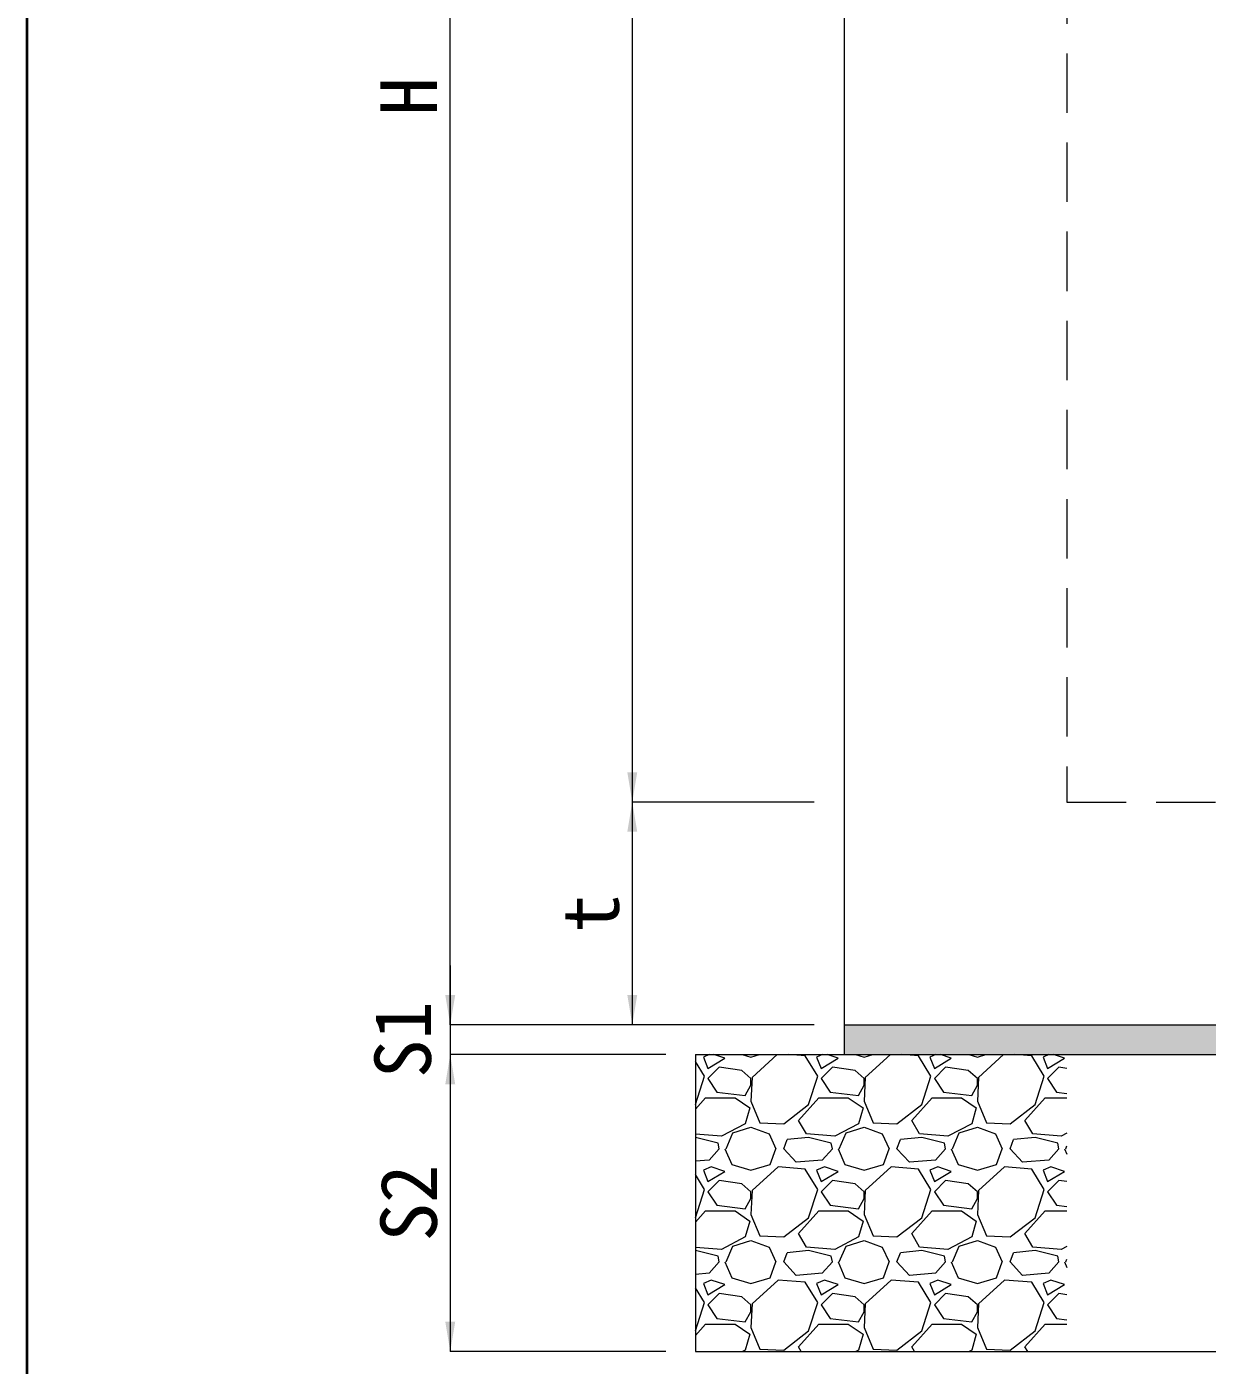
# Model space of a CAD drawing. Units: millimetres at full size; details may follow other scales. Extents: x 77366 to 106166, y -28085 to 6898.
# Drawn here: x 77766 to 78560, y -18008 to -17107 of the extents above; entities that cross this region are included whole.
import ezdxf
from ezdxf.enums import TextEntityAlignment as Align

# ---------------------------------------------------------------- set-up
doc = ezdxf.new("R2010")
doc.units = ezdxf.units.MM
doc.header["$LTSCALE"] = 50
doc.linetypes.add('USER2', pattern=[1.2, 0.8, -0.4])
doc.layers.add('モルタル', color=7, linetype='Continuous')
for name, color, linetype, lineweight in [('図枠', 7, 'Continuous', 5), ('基礎', 7, 'Continuous', 5), ('寸法線', 7, 'Continuous', 13), ('本体', 2, 'Continuous', 20)]:
    doc.layers.add(name, color=color, linetype=linetype, lineweight=lineweight)
doc.styles.add('ＭＳ ゴシック', font='')
doc.styles.get('ＭＳ ゴシック').set_extended_font_data('MS Gothic')

# ---------------------------------------------------------------- blocks, each defined once
blk = doc.blocks.new('filled_arrow')
at = {"color": 0, "linetype": 'Continuous', "lineweight": -2}
blk.add_solid([(7.5, 1.25), (0, 0), (7.5, -1.25)], dxfattribs=at)

msp = doc.modelspace()

# ---------------------------------------------------------------- hatches: boundary and pattern name
at = {"layer": 'モルタル'}
msp.add_hatch(color=256, dxfattribs=at).paths.add_polyline_path([(79315.8, -17799.22), (79315.8, -17779.22), (78315.8, -17779.22), (78315.8, -17799.22)])

# ---------------------------------------------------------------- linework, layer by layer
at = {"layer": '図枠', "lineweight": 40}
msp.add_line((77765.8, -15405.36), (77765.8, -20945.36), dxfattribs=at)
at = {"layer": '基礎', "color": 3, "lineweight": 20}
for p, q in [((78215.8, -17799.22), (79415.8, -17799.22)), ((78215.8, -17799.22), (78215.8, -17999.22)), ((78215.8, -17999.22), (79415.8, -17999.22))]:
    msp.add_line(p, q, dxfattribs=at)
at = {"layer": '基礎'}
for p, q in [((78221.91, -17813.88), (78215.8, -17803.88)), ((78225.11, -17799.22), (78221.15, -17800.92)), ((78221.15, -17800.92), (78224.19, -17808.54)), ((78224.19, -17808.54), (78235.62, -17801.69)), ((78235.62, -17801.69), (78228.24, -17799.22)), ((78247.37, -17799.22), (78253.15, -17800.92)), ((78253.15, -17800.92), (78258.93, -17799.22)), ((78270.8, -17799.22), (78253.91, -17814.64)), ((78289.73, -17800.16), (78278.47, -17799.22)), ((78298.11, -17813.88), (78289.73, -17800.16)), ((78301.31, -17799.22), (78297.35, -17800.92)), ((78297.35, -17800.92), (78300.39, -17808.54)), ((78300.39, -17808.54), (78311.82, -17801.69)), ((78311.82, -17801.69), (78304.44, -17799.22)), ((78323.57, -17799.22), (78329.35, -17800.92)), ((78329.35, -17800.92), (78335.13, -17799.22)), ((78347, -17799.22), (78330.11, -17814.64)), ((78365.93, -17800.16), (78354.67, -17799.22)), ((78374.31, -17813.88), (78365.93, -17800.16)), ((78377.51, -17799.22), (78373.55, -17800.92)), ((78373.55, -17800.92), (78376.59, -17808.54)), ((78376.59, -17808.54), (78388.02, -17801.69)), ((78388.02, -17801.69), (78380.64, -17799.22)), ((78399.77, -17799.22), (78405.55, -17800.92)), ((78405.55, -17800.92), (78411.33, -17799.22)), ((78423.2, -17799.22), (78406.31, -17814.64)), ((78442.13, -17800.16), (78430.87, -17799.22)), ((78450.51, -17813.88), (78442.13, -17800.16)), ((78453.71, -17799.22), (78449.75, -17800.92)), ((78449.75, -17800.92), (78452.79, -17808.54)), ((78452.79, -17808.54), (78464.22, -17801.69)), ((78464.22, -17801.69), (78456.84, -17799.22)), ((78215.81, -17832.93), (78221.91, -17813.88)), ((78231.81, -17807.78), (78224.19, -17815.4)), ((78224.19, -17815.4), (78230.29, -17824.55)), ((78247.05, -17810.07), (78231.81, -17807.78)), ((78253.15, -17815.4), (78247.05, -17810.07)), ((78253.91, -17814.64), (78253.15, -17830.64)), ((78253.15, -17819.97), (78253.15, -17815.4)), ((78292.01, -17832.93), (78298.11, -17813.88)), ((78308.01, -17807.78), (78300.39, -17815.4)), ((78300.39, -17815.4), (78306.49, -17824.55)), ((78323.25, -17810.07), (78308.01, -17807.78)), ((78329.35, -17815.4), (78323.25, -17810.07)), ((78330.11, -17814.64), (78329.35, -17830.64)), ((78329.35, -17819.97), (78329.35, -17815.4)), ((78368.21, -17832.93), (78374.31, -17813.88)), ((78384.21, -17807.78), (78376.59, -17815.4)), ((78376.59, -17815.4), (78382.69, -17824.55)), ((78399.45, -17810.07), (78384.21, -17807.78)), ((78405.55, -17815.4), (78399.45, -17810.07)), ((78406.31, -17814.64), (78405.55, -17830.64)), ((78405.55, -17819.97), (78405.55, -17815.4)), ((78444.41, -17832.93), (78450.51, -17813.88)), ((78460.41, -17807.78), (78452.79, -17815.4)), ((78452.79, -17815.4), (78458.89, -17824.55)), ((78465.8, -17808.59), (78460.41, -17807.78)), ((78249.34, -17826.83), (78253.15, -17819.97)), ((78325.54, -17826.83), (78329.35, -17819.97)), ((78401.74, -17826.83), (78405.55, -17819.97)), ((78215.8, -17835.99), (78222.67, -17828.36)), ((78215.8, -17832.94), (78215.81, -17832.93)), ((78222.67, -17828.36), (78242.48, -17828.36)), ((78230.29, -17824.55), (78249.34, -17826.83)), ((78242.48, -17828.36), (78252.39, -17835.21)), ((78253.15, -17830.64), (78259.25, -17845.12)), ((78275.25, -17845.88), (78292.01, -17832.93)), ((78285.15, -17843.6), (78298.87, -17828.36)), ((78298.87, -17828.36), (78318.68, -17828.36)), ((78306.49, -17824.55), (78325.54, -17826.83)), ((78318.68, -17828.36), (78328.59, -17835.21)), ((78329.35, -17830.64), (78335.45, -17845.12)), ((78351.45, -17845.88), (78368.21, -17832.93)), ((78361.35, -17843.6), (78375.07, -17828.36)), ((78375.07, -17828.36), (78394.88, -17828.36)), ((78382.69, -17824.55), (78401.74, -17826.83)), ((78394.88, -17828.36), (78404.79, -17835.21)), ((78405.55, -17830.64), (78411.65, -17845.12)), ((78427.65, -17845.88), (78444.41, -17832.93)), ((78437.55, -17843.6), (78451.27, -17828.36)), ((78451.27, -17828.36), (78465.8, -17828.36)), ((78458.89, -17824.55), (78465.8, -17825.37)), ((78252.39, -17835.21), (78249.34, -17845.88)), ((78328.59, -17835.21), (78325.54, -17845.88)), ((78404.79, -17835.21), (78401.74, -17845.88)), ((78249.34, -17845.88), (78233.34, -17854.26)), ((78240.96, -17851.98), (78253.15, -17848.17)), ((78253.15, -17848.17), (78265.34, -17852.74)), ((78259.25, -17845.12), (78275.25, -17845.88)), ((78290.49, -17852.74), (78285.15, -17843.6)), ((78325.54, -17845.88), (78309.54, -17854.26)), ((78317.16, -17851.98), (78329.35, -17848.17)), ((78329.35, -17848.17), (78341.54, -17852.74)), ((78335.45, -17845.12), (78351.45, -17845.88)), ((78366.69, -17852.74), (78361.35, -17843.6)), ((78401.74, -17845.88), (78385.74, -17854.26)), ((78393.36, -17851.98), (78405.55, -17848.17)), ((78405.55, -17848.17), (78417.74, -17852.74)), ((78411.65, -17845.12), (78427.65, -17845.88)), ((78442.89, -17852.74), (78437.55, -17843.6)), ((78233.34, -17854.26), (78215.8, -17852.86)), ((78215.81, -17855.03), (78215.8, -17855.03)), ((78231.05, -17858.84), (78215.81, -17855.03)), ((78231.81, -17862.65), (78231.05, -17858.84)), ((78236.39, -17862.65), (78240.96, -17851.98)), ((78265.34, -17852.74), (78269.91, -17862.65)), ((78275.25, -17862.65), (78277.53, -17856.55)), ((78292.01, -17855.03), (78277.53, -17856.55)), ((78309.54, -17854.26), (78290.49, -17852.74)), ((78307.25, -17858.84), (78292.01, -17855.03)), ((78308.01, -17862.65), (78307.25, -17858.84)), ((78312.59, -17862.65), (78317.16, -17851.98)), ((78341.54, -17852.74), (78346.11, -17862.65)), ((78351.45, -17862.65), (78353.73, -17856.55)), ((78368.21, -17855.03), (78353.73, -17856.55)), ((78385.74, -17854.26), (78366.69, -17852.74)), ((78383.45, -17858.84), (78368.21, -17855.03)), ((78384.21, -17862.65), (78383.45, -17858.84)), ((78388.79, -17862.65), (78393.36, -17851.98)), ((78417.74, -17852.74), (78422.31, -17862.65)), ((78427.65, -17862.65), (78429.93, -17856.55)), ((78444.41, -17855.03), (78429.93, -17856.55)), ((78461.94, -17854.26), (78442.89, -17852.74)), ((78459.65, -17858.84), (78444.41, -17855.03)), ((78460.41, -17862.65), (78459.65, -17858.84)), ((78465.8, -17852.24), (78461.94, -17854.26)), ((78231.81, -17862.65), (78224.96, -17870.27)), ((78235.62, -17862.65), (78240.2, -17873.31)), ((78266.1, -17873.31), (78269.91, -17862.65)), ((78283.63, -17871.79), (78275.25, -17862.65)), ((78308.01, -17862.65), (78301.16, -17870.27)), ((78311.82, -17862.65), (78316.4, -17873.31)), ((78342.3, -17873.31), (78346.11, -17862.65)), ((78359.83, -17871.79), (78351.45, -17862.65)), ((78384.21, -17862.65), (78377.36, -17870.27)), ((78388.02, -17862.65), (78392.6, -17873.31)), ((78418.5, -17873.31), (78422.31, -17862.65)), ((78436.03, -17871.79), (78427.65, -17862.65)), ((78460.41, -17862.65), (78453.56, -17870.27)), ((78464.22, -17862.65), (78465.8, -17866.32)), ((78464.99, -17862.65), (78465.8, -17860.75)), ((78224.96, -17870.27), (78215.8, -17871.06)), ((78226.48, -17874.84), (78221.15, -17877.12)), ((78221.15, -17877.12), (78224.19, -17884.74)), ((78224.19, -17884.74), (78235.62, -17877.89)), ((78235.62, -17877.89), (78226.48, -17874.84)), ((78240.2, -17873.31), (78253.15, -17877.12)), ((78253.15, -17877.12), (78266.1, -17873.31)), ((78271.44, -17874.84), (78253.91, -17890.84)), ((78289.73, -17876.36), (78271.44, -17874.84)), ((78301.16, -17870.27), (78283.63, -17871.79)), ((78298.11, -17890.08), (78289.73, -17876.36)), ((78302.68, -17874.84), (78297.35, -17877.12)), ((78297.35, -17877.12), (78300.39, -17884.74)), ((78300.39, -17884.74), (78311.82, -17877.89)), ((78311.82, -17877.89), (78302.68, -17874.84)), ((78316.4, -17873.31), (78329.35, -17877.12)), ((78329.35, -17877.12), (78342.3, -17873.31)), ((78347.64, -17874.84), (78330.11, -17890.84)), ((78365.93, -17876.36), (78347.64, -17874.84)), ((78377.36, -17870.27), (78359.83, -17871.79)), ((78374.31, -17890.08), (78365.93, -17876.36)), ((78378.88, -17874.84), (78373.55, -17877.12)), ((78373.55, -17877.12), (78376.59, -17884.74)), ((78376.59, -17884.74), (78388.02, -17877.89)), ((78388.02, -17877.89), (78378.88, -17874.84)), ((78392.6, -17873.31), (78405.55, -17877.12)), ((78405.55, -17877.12), (78418.5, -17873.31)), ((78423.84, -17874.84), (78406.31, -17890.84)), ((78442.13, -17876.36), (78423.84, -17874.84)), ((78453.56, -17870.27), (78436.03, -17871.79)), ((78450.51, -17890.08), (78442.13, -17876.36)), ((78455.08, -17874.84), (78449.75, -17877.12)), ((78449.75, -17877.12), (78452.79, -17884.74)), ((78452.79, -17884.74), (78464.22, -17877.89)), ((78464.22, -17877.89), (78455.08, -17874.84)), ((78221.91, -17890.08), (78215.8, -17880.08)), ((78231.81, -17883.98), (78224.19, -17891.6)), ((78247.05, -17886.27), (78231.81, -17883.98)), ((78253.15, -17891.6), (78247.05, -17886.27)), ((78308.01, -17883.98), (78300.39, -17891.6)), ((78323.25, -17886.27), (78308.01, -17883.98)), ((78329.35, -17891.6), (78323.25, -17886.27)), ((78384.21, -17883.98), (78376.59, -17891.6)), ((78399.45, -17886.27), (78384.21, -17883.98)), ((78405.55, -17891.6), (78399.45, -17886.27)), ((78460.41, -17883.98), (78452.79, -17891.6)), ((78465.8, -17884.79), (78460.41, -17883.98)), ((78215.81, -17909.13), (78221.91, -17890.08)), ((78224.19, -17891.6), (78230.29, -17900.75)), ((78249.34, -17903.03), (78253.15, -17896.17)), ((78253.91, -17890.84), (78253.15, -17906.84)), ((78253.15, -17896.17), (78253.15, -17891.6)), ((78292.01, -17909.13), (78298.11, -17890.08)), ((78300.39, -17891.6), (78306.49, -17900.75)), ((78325.54, -17903.03), (78329.35, -17896.17)), ((78330.11, -17890.84), (78329.35, -17906.84)), ((78329.35, -17896.17), (78329.35, -17891.6)), ((78368.21, -17909.13), (78374.31, -17890.08)), ((78376.59, -17891.6), (78382.69, -17900.75)), ((78401.74, -17903.03), (78405.55, -17896.17)), ((78406.31, -17890.84), (78405.55, -17906.84)), ((78405.55, -17896.17), (78405.55, -17891.6)), ((78444.41, -17909.13), (78450.51, -17890.08)), ((78452.79, -17891.6), (78458.89, -17900.75)), ((78215.8, -17912.19), (78222.67, -17904.56)), ((78222.67, -17904.56), (78242.48, -17904.56)), ((78230.29, -17900.75), (78249.34, -17903.03)), ((78242.48, -17904.56), (78252.39, -17911.41)), ((78285.15, -17919.8), (78298.87, -17904.56)), ((78298.87, -17904.56), (78318.68, -17904.56)), ((78306.49, -17900.75), (78325.54, -17903.03)), ((78318.68, -17904.56), (78328.59, -17911.41)), ((78361.35, -17919.8), (78375.07, -17904.56)), ((78375.07, -17904.56), (78394.88, -17904.56)), ((78382.69, -17900.75), (78401.74, -17903.03)), ((78394.88, -17904.56), (78404.79, -17911.41)), ((78437.55, -17919.8), (78451.27, -17904.56)), ((78451.27, -17904.56), (78465.8, -17904.56)), ((78458.89, -17900.75), (78465.8, -17901.57)), ((78215.8, -17909.14), (78215.81, -17909.13)), ((78252.39, -17911.41), (78249.34, -17922.08)), ((78253.15, -17906.84), (78259.25, -17921.32)), ((78275.25, -17922.08), (78292.01, -17909.13)), ((78328.59, -17911.41), (78325.54, -17922.08)), ((78329.35, -17906.84), (78335.45, -17921.32)), ((78351.45, -17922.08), (78368.21, -17909.13)), ((78404.79, -17911.41), (78401.74, -17922.08)), ((78405.55, -17906.84), (78411.65, -17921.32)), ((78427.65, -17922.08), (78444.41, -17909.13)), ((78249.34, -17922.08), (78233.34, -17930.46)), ((78259.25, -17921.32), (78275.25, -17922.08)), ((78290.49, -17928.94), (78285.15, -17919.8)), ((78325.54, -17922.08), (78309.54, -17930.46)), ((78335.45, -17921.32), (78351.45, -17922.08)), ((78366.69, -17928.94), (78361.35, -17919.8)), ((78401.74, -17922.08), (78385.74, -17930.46)), ((78411.65, -17921.32), (78427.65, -17922.08)), ((78442.89, -17928.94), (78437.55, -17919.8)), ((78233.34, -17930.46), (78215.8, -17929.06)), ((78215.81, -17931.23), (78215.8, -17931.23)), ((78231.05, -17935.04), (78215.81, -17931.23)), ((78236.39, -17938.85), (78240.96, -17928.18)), ((78240.96, -17928.18), (78253.15, -17924.37)), ((78253.15, -17924.37), (78265.34, -17928.94)), ((78265.34, -17928.94), (78269.91, -17938.85)), ((78292.01, -17931.23), (78277.53, -17932.75)), ((78309.54, -17930.46), (78290.49, -17928.94)), ((78307.25, -17935.04), (78292.01, -17931.23)), ((78312.59, -17938.85), (78317.16, -17928.18)), ((78317.16, -17928.18), (78329.35, -17924.37)), ((78329.35, -17924.37), (78341.54, -17928.94)), ((78341.54, -17928.94), (78346.11, -17938.85)), ((78368.21, -17931.23), (78353.73, -17932.75)), ((78385.74, -17930.46), (78366.69, -17928.94)), ((78383.45, -17935.04), (78368.21, -17931.23)), ((78388.79, -17938.85), (78393.36, -17928.18)), ((78393.36, -17928.18), (78405.55, -17924.37)), ((78405.55, -17924.37), (78417.74, -17928.94)), ((78417.74, -17928.94), (78422.31, -17938.85)), ((78444.41, -17931.23), (78429.93, -17932.75)), ((78461.94, -17930.46), (78442.89, -17928.94)), ((78459.65, -17935.04), (78444.41, -17931.23)), ((78465.8, -17928.44), (78461.94, -17930.46)), ((78231.81, -17938.85), (78224.96, -17946.47)), ((78231.81, -17938.85), (78231.05, -17935.04)), ((78235.62, -17938.85), (78240.2, -17949.51)), ((78266.1, -17949.51), (78269.91, -17938.85)), ((78275.25, -17938.85), (78277.53, -17932.75)), ((78283.63, -17947.99), (78275.25, -17938.85)), ((78308.01, -17938.85), (78301.16, -17946.47)), ((78308.01, -17938.85), (78307.25, -17935.04)), ((78311.82, -17938.85), (78316.4, -17949.51)), ((78342.3, -17949.51), (78346.11, -17938.85)), ((78351.45, -17938.85), (78353.73, -17932.75)), ((78359.83, -17947.99), (78351.45, -17938.85)), ((78384.21, -17938.85), (78377.36, -17946.47)), ((78384.21, -17938.85), (78383.45, -17935.04)), ((78388.02, -17938.85), (78392.6, -17949.51)), ((78418.5, -17949.51), (78422.31, -17938.85)), ((78427.65, -17938.85), (78429.93, -17932.75)), ((78436.03, -17947.99), (78427.65, -17938.85)), ((78460.41, -17938.85), (78453.56, -17946.47)), ((78460.41, -17938.85), (78459.65, -17935.04)), ((78464.22, -17938.85), (78465.8, -17942.52)), ((78464.99, -17938.85), (78465.8, -17936.95)), ((78224.96, -17946.47), (78215.8, -17947.26)), ((78240.2, -17949.51), (78253.15, -17953.32)), ((78253.15, -17953.32), (78266.1, -17949.51)), ((78301.16, -17946.47), (78283.63, -17947.99)), ((78316.4, -17949.51), (78329.35, -17953.32)), ((78329.35, -17953.32), (78342.3, -17949.51)), ((78377.36, -17946.47), (78359.83, -17947.99)), ((78392.6, -17949.51), (78405.55, -17953.32)), ((78405.55, -17953.32), (78418.5, -17949.51)), ((78453.56, -17946.47), (78436.03, -17947.99)), ((78221.91, -17966.28), (78215.8, -17956.28)), ((78226.48, -17951.04), (78221.15, -17953.32)), ((78221.15, -17953.32), (78224.19, -17960.94)), ((78224.19, -17960.94), (78235.62, -17954.09)), ((78235.62, -17954.09), (78226.48, -17951.04)), ((78271.44, -17951.04), (78253.91, -17967.04)), ((78289.73, -17952.56), (78271.44, -17951.04)), ((78298.11, -17966.28), (78289.73, -17952.56)), ((78302.68, -17951.04), (78297.35, -17953.32)), ((78297.35, -17953.32), (78300.39, -17960.94)), ((78300.39, -17960.94), (78311.82, -17954.09)), ((78311.82, -17954.09), (78302.68, -17951.04)), ((78347.64, -17951.04), (78330.11, -17967.04)), ((78365.93, -17952.56), (78347.64, -17951.04)), ((78374.31, -17966.28), (78365.93, -17952.56)), ((78378.88, -17951.04), (78373.55, -17953.32)), ((78373.55, -17953.32), (78376.59, -17960.94)), ((78376.59, -17960.94), (78388.02, -17954.09)), ((78388.02, -17954.09), (78378.88, -17951.04)), ((78423.84, -17951.04), (78406.31, -17967.04)), ((78442.13, -17952.56), (78423.84, -17951.04)), ((78450.51, -17966.28), (78442.13, -17952.56)), ((78455.08, -17951.04), (78449.75, -17953.32)), ((78449.75, -17953.32), (78452.79, -17960.94)), ((78452.79, -17960.94), (78464.22, -17954.09)), ((78464.22, -17954.09), (78455.08, -17951.04)), ((78215.81, -17985.33), (78221.91, -17966.28)), ((78231.81, -17960.18), (78224.19, -17967.8)), ((78224.19, -17967.8), (78230.29, -17976.95)), ((78247.05, -17962.47), (78231.81, -17960.18)), ((78253.15, -17967.8), (78247.05, -17962.47)), ((78253.91, -17967.04), (78253.15, -17983.04)), ((78253.15, -17972.37), (78253.15, -17967.8)), ((78292.01, -17985.33), (78298.11, -17966.28)), ((78308.01, -17960.18), (78300.39, -17967.8)), ((78300.39, -17967.8), (78306.49, -17976.95)), ((78323.25, -17962.47), (78308.01, -17960.18)), ((78329.35, -17967.8), (78323.25, -17962.47)), ((78330.11, -17967.04), (78329.35, -17983.04)), ((78329.35, -17972.37), (78329.35, -17967.8)), ((78368.21, -17985.33), (78374.31, -17966.28)), ((78384.21, -17960.18), (78376.59, -17967.8)), ((78376.59, -17967.8), (78382.69, -17976.95)), ((78399.45, -17962.47), (78384.21, -17960.18)), ((78405.55, -17967.8), (78399.45, -17962.47)), ((78406.31, -17967.04), (78405.55, -17983.04)), ((78405.55, -17972.37), (78405.55, -17967.8)), ((78444.41, -17985.33), (78450.51, -17966.28)), ((78460.41, -17960.18), (78452.79, -17967.8)), ((78452.79, -17967.8), (78458.89, -17976.95)), ((78465.8, -17960.99), (78460.41, -17960.18)), ((78230.29, -17976.95), (78249.34, -17979.23)), ((78249.34, -17979.23), (78253.15, -17972.37)), ((78306.49, -17976.95), (78325.54, -17979.23)), ((78325.54, -17979.23), (78329.35, -17972.37)), ((78382.69, -17976.95), (78401.74, -17979.23)), ((78401.74, -17979.23), (78405.55, -17972.37)), ((78458.89, -17976.95), (78465.8, -17977.77)), ((78215.8, -17988.39), (78222.67, -17980.76)), ((78215.8, -17985.34), (78215.81, -17985.33)), ((78222.67, -17980.76), (78242.48, -17980.76)), ((78242.48, -17980.76), (78252.39, -17987.61)), ((78253.15, -17983.04), (78259.25, -17997.52)), ((78275.25, -17998.28), (78292.01, -17985.33)), ((78285.15, -17996), (78298.87, -17980.76)), ((78298.87, -17980.76), (78318.68, -17980.76)), ((78318.68, -17980.76), (78328.59, -17987.61)), ((78329.35, -17983.04), (78335.45, -17997.52)), ((78351.45, -17998.28), (78368.21, -17985.33)), ((78361.35, -17996), (78375.07, -17980.76)), ((78375.07, -17980.76), (78394.88, -17980.76)), ((78394.88, -17980.76), (78404.79, -17987.61)), ((78405.55, -17983.04), (78411.65, -17997.52)), ((78427.65, -17998.28), (78444.41, -17985.33)), ((78437.55, -17996), (78451.27, -17980.76)), ((78451.27, -17980.76), (78465.8, -17980.76)), ((78252.39, -17987.61), (78249.34, -17998.28)), ((78328.59, -17987.61), (78325.54, -17998.28)), ((78404.79, -17987.61), (78401.74, -17998.28)), ((78249.34, -17998.28), (78247.54, -17999.22)), ((78259.25, -17997.52), (78275.25, -17998.28)), ((78287.04, -17999.22), (78285.15, -17996)), ((78325.54, -17998.28), (78323.74, -17999.22)), ((78335.45, -17997.52), (78351.45, -17998.28)), ((78363.24, -17999.22), (78361.35, -17996)), ((78401.74, -17998.28), (78399.94, -17999.22)), ((78411.65, -17997.52), (78427.65, -17998.28)), ((78439.44, -17999.22), (78437.55, -17996))]:
    msp.add_line(p, q, dxfattribs=at)
at = {"layer": '寸法線'}
for p, q in [((78050.8, -17779.22), (78050.8, -16529.22)), ((78173.3, -16529.22), (78173.3, -17629.22)), ((78295.8, -17629.22), (78173.3, -17629.22)), ((78173.3, -17629.22), (78173.3, -17779.22)), ((78295.8, -17629.22), (78173.3, -17629.22)), ((78050.8, -17739.22), (78050.8, -17839.22)), ((78295.8, -17779.22), (78050.8, -17779.22)), ((78295.8, -17779.22), (78050.8, -17779.22)), ((78295.8, -17779.22), (78173.3, -17779.22)), ((78195.8, -17799.22), (78050.8, -17799.22)), ((78050.8, -17799.22), (78050.8, -17999.22)), ((78195.8, -17799.22), (78050.8, -17799.22)), ((78195.8, -17999.22), (78050.8, -17999.22))]:
    msp.add_line(p, q, dxfattribs=at)
at = {"layer": '本体'}
for p, q in [((78315.8, -16535.22), (78315.8, -17799.22)), ((78315.8, -17779.22), (79315.8, -17779.22)), ((78315.8, -17799.22), (79315.8, -17799.22))]:
    msp.add_line(p, q, dxfattribs=at)
at = {"layer": '本体', "linetype": 'USER2', "lineweight": 9}
for p, q in [((78465.8, -16585.22), (78465.8, -17629.22)), ((78465.8, -17629.22), (79165.8, -17629.22))]:
    msp.add_line(p, q, dxfattribs=at)

# ---------------------------------------------------------------- block references
at = {"layer": '寸法線', "xscale": 2.67, "yscale": 2.67}
for p, rotation in [((78173.3, -17629.22), 90), ((78173.3, -17629.22), 270), ((78050.8, -17779.22), 90), ((78050.8, -17779.22), 90), ((78173.3, -17779.22), 90), ((78050.8, -17799.22), 270), ((78050.8, -17799.22), 270), ((78050.8, -17999.22), 90)]:
    msp.add_blockref('filled_arrow', p, dxfattribs=dict(at, rotation=rotation))

# ---------------------------------------------------------------- texts
at = {"layer": '寸法線', "style": 'ＭＳ ゴシック'}
for s, p in [('H', (78022.8, -17154.22)), ('t', (78145.3, -17704.22)), ('S1', (78018.8, -17789.22)), ('S2', (78022.8, -17899.22))]:
    msp.add_text(s, height=37.98, rotation=90, dxfattribs=at).set_placement(p, align=Align.MIDDLE_CENTER)

doc.saveas('drawing.dxf')
